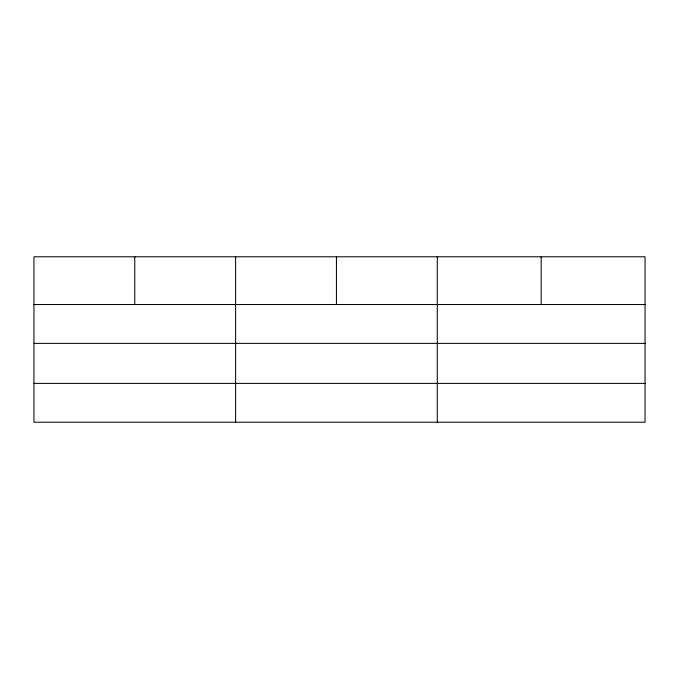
<?xml version="1.0" encoding="UTF-8"?>
<svg xmlns="http://www.w3.org/2000/svg" width="679" height="679" viewBox="0 0 679 679"><rect width="100%" height="100%" fill="white"/><g stroke="black" fill="none" stroke-linecap="round" stroke-linejoin="round"><path stroke-width="1.02" d="M645.05 343.37L645.05 256.789L33.95 256.789L33.95 422.211L645.05 422.211L645.05 343.37L33.95 343.37M33.95 304.54L645.05 304.54M33.95 383.38L645.05 383.38M541.163 256.789L541.163 304.54M437.276 256.789L437.276 422.211M336.445 256.789L336.445 304.54M235.613 256.789L235.613 422.211M134.782 256.789L134.782 304.54"/></g></svg>
